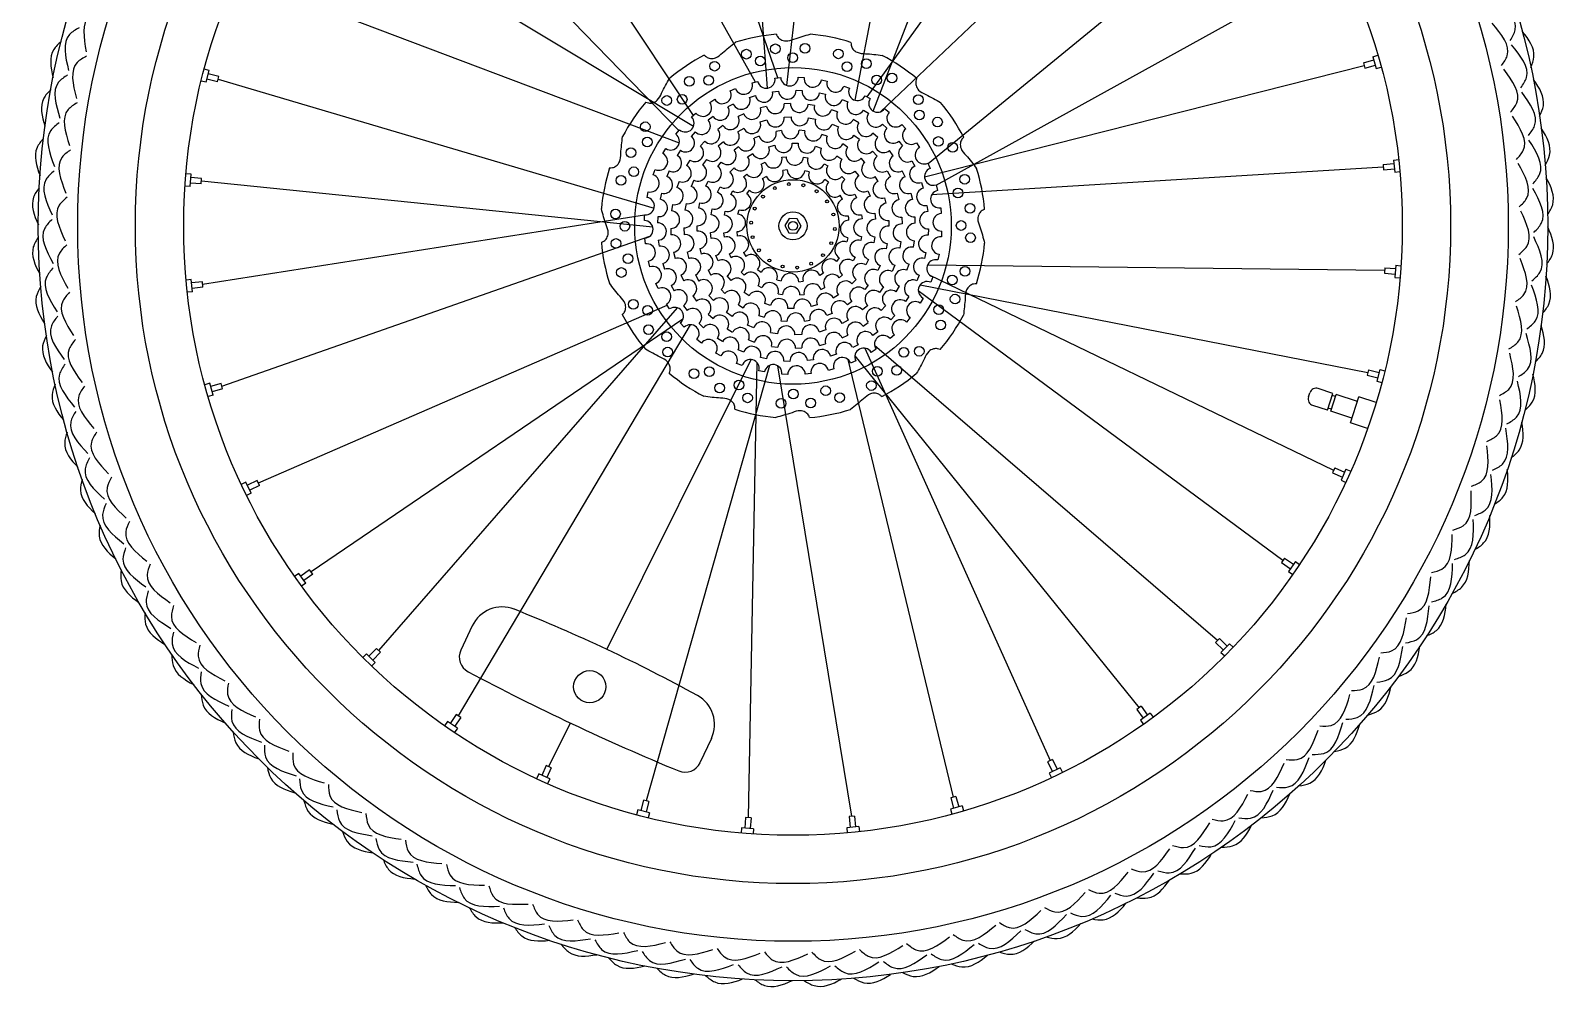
# Model space of a CAD drawing. Header units: millimetres. Extents: x -1429 to 1321, y -166 to 996.
# Drawn here: x -1429 to -736, y -65 to 370 of the extents above; entities that cross this region are included whole.
import ezdxf

# ---------------------------------------------------------------- set-up
doc = ezdxf.new("R2010")
doc.units = ezdxf.units.MM
doc.layers.add('ceco.net 419 bike wheels', color=7, linetype='Continuous')

msp = doc.modelspace()

# ---------------------------------------------------------------- linework, layer by layer
at = {"layer": 'ceco.net 419 bike wheels'}
for p, q in [((-1062.16, 550.18), (-1085.4, 345.39)), ((-1089.34, 348.79), (-1155.23, 540.93)), ((-1015.83, 542.58), (-1054.31, 338.67)), ((-1046.02, 333.71), (-971.53, 527.05)), ((-1199.15, 524.35), (-1099.55, 346.94)), ((-1239.53, 500.39), (-1127.76, 331.68)), ((-1048.81, 340.17), (-930.59, 504.06)), ((-1094.02, 344.1), (-1104.76, 490.45)), ((-894.27, 474.32), (-1042.56, 333.47)), ((-1134.26, 324.92), (-1275.13, 469.79)), ((-863.67, 438.71), (-1021.08, 309.82)), ((-1127.63, 326.67), (-1304.88, 433.47)), ((-1017.48, 300.09), (-839.72, 398.34)), ((-1327.87, 392.54), (-1134.06, 319.35)), ((-1022.71, 303.93), (-823.14, 354.42)), ((-823.47, 355.61), (-818.73, 356.94)), ((-823.47, 355.61), (-822.8, 353.22)), ((-822.8, 353.22), (-818.06, 354.56)), ((-819.13, 358.4), (-816.88, 359.03)), ((-819.13, 358.4), (-817.65, 353.1)), ((-817.65, 353.1), (-815.39, 353.73)), ((-1348.85, 346.79), (-1351.13, 347.37)), ((-1347.49, 352.12), (-1349.77, 352.7)), ((-1348.85, 346.79), (-1347.49, 352.12)), ((-1343.7, 347.03), (-1348.48, 348.25)), ((-1343.09, 349.43), (-1347.87, 350.65)), ((-1343.7, 347.03), (-1343.09, 349.43)), ((-1343.4, 348.23), (-1145.48, 289.7)), ((-1101.01, 346.55), (-1098.48, 347.22)), ((-1090.63, 348.66), (-1088.02, 348.93)), ((-1080.04, 349.12), (-1077.42, 348.97)), ((-1069.51, 347.91), (-1066.95, 347.36)), ((-1110.94, 342.85), (-1108.55, 343.91)), ((-1102.14, 339.92), (-1099.52, 340.74)), ((-1091.72, 342.46), (-1089, 342.81)), ((-1081.02, 343.14), (-1078.27, 343.02)), ((-1070.36, 341.96), (-1067.67, 341.36)), ((-1059.3, 345.07), (-1056.86, 344.13)), ((-1049.66, 340.67), (-1047.4, 339.36)), ((-1128.47, 331.04), (-1126.52, 332.79)), ((-1120.17, 337.64), (-1117.97, 339.06)), ((-1109.53, 336.88), (-1111.97, 335.61)), ((-1104.76, 332.48), (-1107.39, 331.24)), ((-1094.41, 335.85), (-1097.24, 335.15)), ((-1083.6, 337.15), (-1086.51, 337.01)), ((-1072.74, 336.31), (-1075.63, 336.74)), ((-1062.26, 333.36), (-1065, 334.35)), ((-1060.06, 338.95), (-1057.53, 337.89)), ((-1050.45, 334.19), (-1048.13, 332.71)), ((-1040.83, 334.82), (-1038.8, 333.16)), ((-1118.71, 331.33), (-1120.89, 329.66)), ((-1114.25, 327.15), (-1116.59, 325.42)), ((-1104.72, 325.86), (-1107.47, 324.37)), ((-1097.33, 328.87), (-1094.32, 329.71)), ((-1086.44, 331), (-1083.32, 331.15)), ((-1075.36, 330.65), (-1072.28, 330.11)), ((-1064.62, 327.85), (-1061.75, 326.63)), ((-1052.56, 328.43), (-1055.05, 329.94)), ((-1041.81, 327.84), (-1039.78, 325.98)), ((-1033.02, 327.65), (-1031.27, 325.7)), ((-1135.63, 323.24), (-1133.98, 325.27)), ((-1126.79, 324.28), (-1128.65, 322.26)), ((-1122.52, 320.07), (-1124.48, 317.91)), ((-1114.01, 319.8), (-1116.35, 317.73)), ((-1097.81, 322.36), (-1100.14, 321.4)), ((-1087.61, 324.85), (-1090.11, 324.48)), ((-1082.82, 319.16), (-1080.09, 319.09)), ((-1077.12, 324.83), (-1079.63, 325.07)), ((-1066.93, 322.3), (-1069.32, 323.14)), ((-1057.65, 317.41), (-1059.76, 318.79)), ((-1054.79, 322.72), (-1052.25, 320.9)), ((-1044, 321.7), (-1046.15, 323.67)), ((-1034.4, 320.08), (-1032.73, 317.89)), ((-1026.43, 319.35), (-1025.01, 317.15)), ((-1141.48, 314.4), (-1140.17, 316.67)), ((-1133.53, 315.93), (-1135.01, 313.62)), ((-1121.71, 311.81), (-1123.54, 309.28)), ((-1107.11, 317.5), (-1109.15, 316)), ((-1103.05, 312.99), (-1100.72, 314.41)), ((-1093.36, 317.49), (-1090.74, 318.23)), ((-1087.51, 312.75), (-1085.61, 313)), ((-1077.64, 312.79), (-1075.76, 312.44)), ((-1072.23, 317.74), (-1069.63, 316.91)), ((-1062.47, 313.4), (-1060.21, 311.87)), ((-1049.8, 310.44), (-1051.53, 312.28)), ((-1046.33, 315.54), (-1044.27, 313.2)), ((-1036.92, 313.43), (-1038.65, 315.78)), ((-809.8, 311.51), (-807.47, 311.74)), ((-1355.71, 305.02), (-1358.05, 305.2)), ((-1356.12, 299.53), (-1355.71, 305.02)), ((-1145.88, 304.76), (-1144.94, 307.2)), ((-1138.71, 306.54), (-1139.76, 304)), ((-1129.25, 311.51), (-1130.75, 309.01)), ((-1116.6, 308.61), (-1114.98, 310.55)), ((-1111.05, 305.92), (-1109.21, 307.93)), ((-1104.84, 303.83), (-1103.45, 305.14)), ((-1096.88, 309.66), (-1095.15, 310.48)), ((-1085.03, 307.03), (-1087.04, 306.74)), ((-1075.11, 306.09), (-1077.08, 306.59)), ((-1068.24, 309.78), (-1066.56, 308.87)), ((-1054.32, 306.49), (-1052.59, 304.38)), ((-1039.69, 306.65), (-1038.2, 303.91)), ((-1031.59, 303.94), (-1032.83, 306.58)), ((-1028.45, 311.15), (-1027.19, 308.71)), ((-1021.21, 310.13), (-1020.16, 307.73)), ((-814.44, 308.28), (-1019.52, 295.65)), ((-814.56, 309.51), (-809.65, 310)), ((-814.56, 309.51), (-814.31, 307.05)), ((-814.31, 307.05), (-809.41, 307.54)), ((-809.8, 311.51), (-809.26, 306.03)), ((-809.26, 306.03), (-806.92, 306.26)), ((-1356.12, 299.53), (-1358.46, 299.71)), ((-1351.09, 300.67), (-1356.01, 301.04)), ((-1350.91, 303.14), (-1355.82, 303.51)), ((-1351.09, 300.67), (-1350.91, 303.14)), ((-1146.1, 281.08), (-1351, 301.91)), ((-1134.18, 301.8), (-1135.17, 299.06)), ((-1127.45, 302.32), (-1128.66, 299.44)), ((-1122.07, 299.65), (-1120.95, 301.92)), ((-1116.74, 296.87), (-1115.54, 299.32)), ((-1103.45, 296.13), (-1102.23, 297.75)), ((-1096.3, 303.07), (-1094.55, 304.1)), ((-1066.31, 301.42), (-1067.93, 302.64)), ((-1060.24, 304.02), (-1058.92, 302.63)), ((-1043.85, 301.79), (-1045.09, 303.99)), ((-1024.14, 301.33), (-1023.32, 298.71)), ((-1017.51, 300.2), (-1016.84, 297.67)), ((-1148.72, 294.55), (-1148.17, 297.11)), ((-1142.18, 296.39), (-1142.78, 293.71)), ((-1137.12, 291.32), (-1137.56, 288.44)), ((-1130.92, 291.78), (-1131.47, 288.71)), ((-1125.23, 289.65), (-1124.69, 292.12)), ((-1110.6, 295.82), (-1109.69, 297.5)), ((-1059.96, 293.74), (-1060.99, 295.49)), ((-1054.4, 296.06), (-1053.58, 294.34)), ((-1048.45, 297.56), (-1047.39, 295.05)), ((-1040.15, 291.97), (-1040.82, 294.41)), ((-1035.19, 296.51), (-1034.35, 293.51)), ((-1028.91, 296.42), (-1028.21, 293.59)), ((-1021.61, 290.91), (-1021.25, 288.18)), ((-1149.79, 286.48), (-1350.44, 254.96)), ((-1149.93, 284.02), (-1149.79, 286.64)), ((-1143.83, 285.79), (-1143.96, 283.05)), ((-1119.64, 286.59), (-1119.19, 289.28)), ((-1113.61, 286.42), (-1113.26, 288.3)), ((-1107.41, 286.98), (-1106.9, 288.95)), ((-1051.31, 286.69), (-1051.06, 284.8)), ((-1045.34, 287.34), (-1045.02, 284.63)), ((-1038.97, 284.08), (-1038.9, 281.55)), ((-1033.07, 285.63), (-1032.91, 282.51)), ((-1026.92, 282.78), (-1027.05, 285.69)), ((-1015.4, 289.81), (-1015.14, 287.21)), ((-1137.96, 280.47), (-1137.83, 277.56)), ((-1131.97, 280.74), (-1131.81, 277.62)), ((-1125.91, 279.17), (-1125.97, 281.7)), ((-1119.54, 275.91), (-1119.85, 278.62)), ((-1113.56, 276.55), (-1113.81, 278.45)), ((-1107.56, 277.02), (-1107.84, 279.03)), ((-1020.92, 280.2), (-1021.05, 277.46)), ((-1014.95, 279.22), (-1015.09, 276.61)), ((-1341.74, 208.83), (-1147.45, 276.92)), ((-1149.47, 273.44), (-1149.74, 276.04)), ((-1143.63, 275.07), (-1143.27, 272.34)), ((-1124.73, 271.28), (-1124.06, 268.84)), ((-1057.47, 276.26), (-1057.98, 274.3)), ((-1051.27, 276.83), (-1051.62, 274.95)), ((-1045.23, 276.66), (-1045.69, 273.97)), ((-1039.65, 273.6), (-1040.19, 271.13)), ((-1033.41, 274.54), (-1033.96, 271.47)), ((-1027.76, 271.93), (-1027.32, 274.81)), ((-1147.37, 263.05), (-1148.04, 265.58)), ((-1141.56, 264.54), (-1140.74, 261.92)), ((-1136.67, 269.66), (-1135.97, 266.83)), ((-1130.53, 269.74), (-1129.68, 266.73)), ((-1116.42, 265.69), (-1117.49, 268.2)), ((-1110.48, 267.18), (-1111.3, 268.91)), ((-1104.92, 269.51), (-1103.88, 267.76)), ((-1061.42, 267.12), (-1062.64, 265.49)), ((-1054.28, 267.43), (-1055.19, 265.75)), ((-1048.14, 266.38), (-1049.34, 263.93)), ((-1042.81, 263.59), (-1043.93, 261.32)), ((-1036.22, 263.81), (-1037.43, 260.93)), ((-1030.7, 261.45), (-1029.71, 264.19)), ((-1022.1, 269.54), (-1022.7, 266.86)), ((-813.88, 261.34), (-1021.42, 263.83)), ((-1016.15, 268.7), (-1016.7, 266.14)), ((-808.75, 263.71), (-809.17, 258.22)), ((-808.75, 263.71), (-806.42, 263.54)), ((-1355.62, 257.21), (-1357.95, 256.98)), ((-1355.08, 251.74), (-1355.62, 257.21)), ((-1350.56, 256.19), (-1355.47, 255.71)), ((-1350.32, 253.73), (-1350.56, 256.19)), ((-1133.29, 259.31), (-1132.05, 256.67)), ((-1126.68, 259.34), (-1125.19, 256.59)), ((-1121.02, 261.46), (-1119.79, 259.25)), ((-1110.56, 256.76), (-1112.29, 258.87)), ((-1104.64, 259.23), (-1105.96, 260.61)), ((-1098.57, 261.83), (-1096.95, 260.61)), ((-1089.77, 257.16), (-1087.8, 256.66)), ((-1079.85, 256.22), (-1077.84, 256.51)), ((-1068.58, 260.18), (-1070.32, 259.15)), ((-1060.04, 259.42), (-1061.43, 258.1)), ((-1053.82, 257.33), (-1055.66, 255.32)), ((-1025.12, 259.25), (-1026.17, 256.71)), ((-1020.56, 259.45), (-837.01, 170.71)), ((-1018.99, 258.49), (-1019.94, 256.04)), ((-813.78, 262.57), (-813.97, 260.11)), ((-813.97, 260.11), (-809.06, 259.73)), ((-813.78, 262.57), (-808.87, 262.2)), ((-809.17, 258.22), (-806.83, 258.05)), ((-1355.08, 251.74), (-1357.41, 251.5)), ((-1350.32, 253.73), (-1355.23, 253.24)), ((-1143.66, 253.12), (-1144.72, 255.52)), ((-1137.69, 254.54), (-1136.43, 252.1)), ((-1127.96, 249.81), (-1126.23, 247.47)), ((-1118.54, 247.71), (-1120.61, 250.05)), ((-1115.08, 252.81), (-1113.35, 250.97)), ((-1102.41, 249.84), (-1104.67, 251.38)), ((-1096.63, 253.46), (-1098.31, 254.37)), ((-1089.12, 250.8), (-1087.24, 250.45)), ((-1079.27, 250.25), (-1077.37, 250.5)), ((-1069.73, 252.76), (-1068, 253.59)), ((-1061.83, 250.25), (-1064.16, 248.84)), ((-1048.28, 254.64), (-1049.9, 252.7)), ((-1041.34, 253.97), (-1043.17, 251.44)), ((-1035.63, 251.74), (-1034.13, 254.24)), ((-1029.87, 249.63), (-1031.36, 247.32)), ((-860, 129.78), (-1025.55, 252.17)), ((-1024.75, 254.79), (-821.48, 215.01)), ((-1325.16, 164.91), (-1139.61, 245.68)), ((-1135.03, 244.49), (-1270.6, 88.93)), ((-1138.45, 243.9), (-1139.87, 246.09)), ((-1132.15, 245.35), (-1130.48, 243.17)), ((-1110.09, 240.53), (-1112.63, 242.35)), ((-1107.23, 245.84), (-1105.11, 244.46)), ((-1092.65, 245.5), (-1095.25, 246.34)), ((-1082.06, 244.09), (-1084.79, 244.16)), ((-1071.5, 245.72), (-1074.14, 245.02)), ((-1055.73, 247.24), (-1057.77, 245.75)), ((-1048.52, 245.52), (-1050.87, 243.45)), ((-1042.36, 243.18), (-1040.4, 245.34)), ((-1023.39, 248.85), (-1024.71, 246.58)), ((-1132.38, 239.26), (-1301.21, 124.53)), ((-1234.28, 59.18), (-1128.91, 236.75)), ((-1131.86, 235.6), (-1133.61, 237.55)), ((-1123.07, 235.41), (-1125.1, 237.27)), ((-1120.88, 241.54), (-1118.73, 239.58)), ((-1100.25, 235.4), (-1103.13, 236.62)), ((-1097.95, 240.94), (-1095.56, 240.11)), ((-1085.25, 238.18), (-1087.76, 238.42)), ((-1077.27, 238.4), (-1074.77, 238.77)), ((-1064.73, 241.85), (-1067.07, 240.89)), ((-1057.41, 238.88), (-1060.15, 237.38)), ((-1050.63, 236.1), (-1048.29, 237.83)), ((-1036.23, 240.99), (-1038.09, 238.97)), ((-1029.25, 240.01), (-1030.9, 237.98)), ((-1124.05, 228.43), (-1126.08, 230.09)), ((-1114.43, 229.06), (-1116.75, 230.54)), ((-1112.32, 234.81), (-1109.83, 233.31)), ((-1102.62, 229.88), (-1099.88, 228.9)), ((-1089.52, 232.6), (-1092.6, 233.14)), ((-1078.44, 232.25), (-1081.56, 232.1)), ((-1067.55, 234.38), (-1070.49, 233.35)), ((-1060.12, 230.77), (-1057.49, 232.01)), ((-1043.99, 233.58), (-1046.17, 231.91)), ((-1036.41, 232.2), (-1038.36, 230.46)), ((-1115.22, 222.58), (-1117.48, 223.89)), ((-1104.82, 224.3), (-1107.36, 225.36)), ((-1094.52, 221.29), (-1097.21, 221.89)), ((-1092.14, 226.94), (-1089.26, 226.51)), ((-1081.28, 226.1), (-1078.37, 226.24)), ((-1070.47, 227.39), (-1067.64, 228.1)), ((-1062.74, 223.33), (-1065.36, 222.51)), ((-1052.91, 227.64), (-1055.35, 226.37)), ((-1054.34, 222.56), (-925.35, 62.86)), ((-1049.87, 226.16), (-965.72, 38.9)), ((-1044.71, 225.61), (-1046.91, 224.19)), ((-889.75, 93.46), (-1045.4, 227.29)), ((-1166.88, 89.35), (-1101.36, 220.89)), ((-1093.11, 218.31), (-1149.05, 20.66)), ((-1105.58, 218.18), (-1108.02, 219.12)), ((-1098.86, 219.64), (-1102.72, 13.06)), ((-1095.37, 215.34), (-1097.93, 215.89)), ((-1055.78, 13.62), (-1089.3, 218.08)), ((-1083.86, 220.1), (-1086.61, 220.23)), ((-1073.16, 220.79), (-1075.88, 220.44)), ((-1063.86, 216.69), (-1066.39, 216.02)), ((-1009.65, 22.32), (-1057.41, 220.9)), ((-1053.94, 220.4), (-1056.33, 219.34)), ((-821.17, 216.21), (-821.79, 213.81)), ((-821.17, 216.21), (-816.4, 214.99)), ((-816.02, 216.46), (-817.38, 211.13)), ((-816.02, 216.46), (-813.75, 215.88)), ((-1347.23, 210.15), (-1349.49, 209.51)), ((-1345.74, 204.85), (-1347.23, 210.15)), ((-1342.08, 210.02), (-1346.82, 208.69)), ((-1341.41, 207.64), (-1342.08, 210.02)), ((-1084.84, 214.13), (-1087.45, 214.28)), ((-1074.25, 214.59), (-1076.85, 214.32)), ((-837.32, 205.59), (-843.97, 207.77)), ((-821.79, 213.81), (-817.01, 212.59)), ((-817.38, 211.13), (-815.11, 210.55)), ((-1345.74, 204.85), (-1348, 204.21)), ((-1341.41, 207.64), (-1346.15, 206.31)), ((-848.37, 203.95), (-847.75, 205.85)), ((-839.8, 197.99), (-837.32, 205.59)), ((-838.29, 197.49), (-835.8, 205.09)), ((-836.11, 204.14), (-837.63, 204.64)), ((-826.2, 201.95), (-835.8, 205.09)), ((-829.39, 192.22), (-825.5, 204.08)), ((-817.68, 201.52), (-825.5, 204.08)), ((-839.8, 197.99), (-846.46, 200.16)), ((-837.98, 198.44), (-839.49, 198.94)), ((-828.69, 194.35), (-838.29, 197.49)), ((-821.56, 189.66), (-829.39, 192.22)), ((-836.5, 171.84), (-837.52, 169.58)), ((-837.52, 169.58), (-833.03, 167.55)), ((-836.5, 171.84), (-832.01, 169.81)), ((-831.39, 171.19), (-833.65, 166.17)), ((-833.65, 166.17), (-831.52, 165.21)), ((-831.39, 171.19), (-829.25, 170.22)), ((-1330.8, 165.25), (-1332.91, 164.24)), ((-1328.41, 160.29), (-1330.8, 165.25)), ((-1328.41, 160.29), (-1330.52, 159.28)), ((-1325.7, 166.02), (-1330.14, 163.89)), ((-1324.62, 163.79), (-1329.07, 161.66)), ((-1324.62, 163.79), (-1325.7, 166.02)), ((-1301.93, 125.54), (-1305.93, 122.66)), ((-1300.48, 123.53), (-1301.93, 125.54)), ((-859.3, 130.8), (-860.7, 128.75)), ((-860.7, 128.75), (-856.63, 125.97)), ((-859.3, 130.8), (-855.23, 128.02)), ((-854.38, 129.27), (-857.48, 124.72)), ((-857.48, 124.72), (-855.54, 123.4)), ((-854.38, 129.27), (-852.44, 127.95)), ((-1306.82, 123.89), (-1308.72, 122.53)), ((-1303.61, 119.42), (-1306.82, 123.89)), ((-1303.61, 119.42), (-1305.51, 118.06)), ((-1300.48, 123.53), (-1304.49, 120.65)), ((-1228.06, 100.03), (-1233.23, 89.05)), ((-888.88, 94.34), (-890.61, 92.57)), ((-890.61, 92.57), (-887.08, 89.13)), ((-888.88, 94.34), (-885.36, 90.9)), ((-884.3, 91.98), (-888.14, 88.04)), ((-884.3, 91.98), (-882.62, 90.34)), ((-1276.02, 87.33), (-1277.66, 85.65)), ((-1272.08, 83.48), (-1276.02, 87.33)), ((-1271.49, 89.8), (-1274.93, 86.27)), ((-1272.08, 83.48), (-1273.72, 81.8)), ((-1269.72, 88.07), (-1273.16, 84.54)), ((-1269.72, 88.07), (-1271.49, 89.8)), ((-888.14, 88.04), (-886.47, 86.41)), ((-924.34, 63.58), (-926.35, 62.13)), ((-924.34, 63.58), (-921.47, 59.57)), ((-1239.34, 56.66), (-1240.66, 54.73)), ((-1234.79, 53.56), (-1239.34, 56.66)), ((-1235.31, 59.88), (-1238.09, 55.81)), ((-1233.26, 58.49), (-1236.04, 54.41)), ((-1233.26, 58.49), (-1235.31, 59.88)), ((-1193.35, 36.2), (-1183.5, 55.98)), ((-926.35, 62.13), (-923.48, 58.13)), ((-920.24, 60.46), (-924.71, 57.25)), ((-924.71, 57.25), (-923.34, 55.34)), ((-920.24, 60.46), (-918.87, 58.55)), ((-1234.79, 53.56), (-1236.11, 51.62)), ((-1119.49, 48.93), (-1124.66, 37.95)), ((-1194.48, 36.71), (-1196.51, 32.21)), ((-1192.22, 35.69), (-1194.48, 36.71)), ((-1192.22, 35.69), (-1194.25, 31.19)), ((-964.61, 39.44), (-966.84, 38.36)), ((-966.84, 38.36), (-964.7, 33.92)), ((-961.11, 35.65), (-966.07, 33.27)), ((-964.61, 39.44), (-962.47, 34.99)), ((-961.11, 35.65), (-960.09, 33.54)), ((-1197.89, 32.84), (-1198.86, 30.7)), ((-1192.87, 30.57), (-1197.89, 32.84)), ((-1192.87, 30.57), (-1193.84, 28.43)), ((-966.07, 33.27), (-965.05, 31.15)), ((-1150.25, 20.97), (-1151.47, 16.19)), ((-1147.85, 20.36), (-1150.25, 20.97)), ((-1008.45, 22.66), (-1010.84, 21.99)), ((-1010.84, 21.99), (-1009.51, 17.24)), ((-1008.45, 22.66), (-1007.12, 17.91)), ((-1152.93, 16.57), (-1153.51, 14.3)), ((-1147.6, 15.21), (-1152.93, 16.57)), ((-1147.85, 20.36), (-1149.07, 15.58)), ((-1147.6, 15.21), (-1148.18, 12.94)), ((-1005.66, 18.32), (-1010.96, 16.83)), ((-1010.96, 16.83), (-1010.33, 14.57)), ((-1005.66, 18.32), (-1005.03, 16.06)), ((-1105.84, 8.35), (-1106.01, 6.02)), ((-1100.35, 7.94), (-1105.84, 8.35)), ((-1103.96, 13.15), (-1104.33, 8.24)), ((-1101.49, 12.97), (-1103.96, 13.15)), ((-1101.49, 12.97), (-1101.86, 8.05)), ((-1100.35, 7.94), (-1100.53, 5.6)), ((-1052.55, 8.99), (-1058.03, 8.44)), ((-1058.03, 8.44), (-1057.8, 6.11)), ((-1054.55, 13.74), (-1057.01, 13.5)), ((-1057.01, 13.5), (-1056.52, 8.59)), ((-1054.55, 13.74), (-1054.06, 8.84)), ((-1052.55, 8.99), (-1052.32, 6.65))]:
    msp.add_line(p, q, dxfattribs=at)
msp.add_lwpolyline([(-1078.7, 281.53), (-1080.49, 284.82), (-1084.23, 284.91), (-1086.18, 281.72), (-1084.39, 278.43), (-1080.65, 278.33)], close=True, dxfattribs=at)
for centre, radius in [((-1082.44, 281.62), 342.61), ((-1082.44, 281.62), 324.72), ((-1082.44, 281.62), 298.54), ((-1082.44, 281.62), 276.61), ((-1103.61, 359.55), 2.2), ((-1090.43, 361.98), 2.2), ((-1082.6, 357.95), 2.2), ((-1077.03, 362.2), 2.2), ((-1061.81, 359.7), 2.2), ((-1082.44, 281.62), 71.87), ((-1118.05, 354.1), 2.2), ((-1097.32, 356.49), 2.2), ((-1057.89, 353.9), 2.2), ((-1049.18, 355.21), 2.2), ((-1129.54, 347.22), 2.2), ((-1120.75, 347.64), 2.2), ((-1044.42, 347.81), 2.2), ((-1037.47, 348.7), 2.2), ((-1139.74, 338.53), 2.2), ((-1132.76, 339.02), 2.2), ((-1025.53, 338.92), 2.2), ((-1025.04, 331.94), 2.2), ((-1149.52, 326.59), 2.2), ((-1016.84, 328.72), 2.2), ((-1148.62, 319.65), 2.2), ((-1016.42, 319.93), 2.2), ((-1009.96, 317.23), 2.2), ((-1156.03, 314.88), 2.2), ((-1154.71, 306.17), 2.2), ((-1004.51, 302.79), 2.2), ((-1160.51, 302.25), 2.2), ((-1082.44, 281.62), 20.96), ((-1090.69, 298.78), 0.668), ((-1084.32, 300.57), 0.668), ((-1077.73, 300.07), 0.668), ((-1071.7, 297.35), 0.668), ((-1007.57, 296.5), 2.2), ((-1096.06, 294.92), 0.668), ((-1066.97, 292.73), 0.668), ((-1002.08, 289.62), 2.2), ((-1163.01, 287.03), 2.2), ((-1099.79, 289.46), 0.668), ((-1082.44, 281.62), 6.37), ((-1064.11, 286.77), 0.668), ((-1006.11, 281.79), 2.2), ((-1158.77, 281.46), 2.2), ((-1101.42, 283.06), 0.668), ((-1100.77, 276.48), 0.668), ((-1082.44, 281.62), 2.02), ((-1063.45, 280.19), 0.668), ((-1001.86, 276.22), 2.2), ((-1162.8, 273.63), 2.2), ((-1097.9, 270.52), 0.668), ((-1065.09, 273.78), 0.668), ((-1157.31, 266.74), 2.2), ((-1093.17, 265.9), 0.668), ((-1087.15, 263.17), 0.668), ((-1080.55, 262.68), 0.668), ((-1074.19, 264.46), 0.668), ((-1068.82, 268.32), 0.668), ((-1004.36, 260.99), 2.2), ((-1160.37, 260.45), 2.2), ((-1010.16, 257.07), 2.2), ((-1008.85, 248.37), 2.2), ((-1154.92, 246.02), 2.2), ((-1148.46, 243.31), 2.2), ((-1016.25, 243.6), 2.2), ((-1148.03, 234.52), 2.2), ((-1015.36, 236.66), 2.2), ((-1139.84, 231.3), 2.2), ((-1139.34, 224.32), 2.2), ((-1032.12, 224.22), 2.2), ((-1025.14, 224.72), 2.2), ((-1127.4, 214.55), 2.2), ((-1120.46, 215.44), 2.2), ((-1044.13, 215.6), 2.2), ((-1035.34, 216.03), 2.2), ((-1115.69, 208.03), 2.2), ((-1106.99, 209.35), 2.2), ((-1067.56, 206.76), 2.2), ((-1046.83, 209.14), 2.2), ((-1103.07, 203.55), 2.2), ((-1087.84, 201.05), 2.2), ((-1082.27, 205.29), 2.2), ((-1074.44, 201.26), 2.2), ((-1061.27, 203.69), 2.2), ((-1174.73, 72.45), 7.3)]:
    msp.add_circle(centre, radius, dxfattribs=at)
for centre, radius, start, end in [((-1082.44, 281.62), 87.33, 94.95231, 107.36933), ((-1082.44, 281.62), 87.33, 72.45231, 84.86933), ((-1082.44, 281.62), 87.33, 117.45231, 129.86933), ((-1082.44, 281.62), 87.33, 49.95231, 62.36933), ((-1104.82, 345.34), 3.99, 201.04796, 17.65843), ((-1094.58, 348.06), 3.99, 192.04796, 8.65843), ((-1084.03, 349.14), 3.99, 183.04796, 359.65843), ((-1073.45, 348.56), 3.99, 174.04796, 350.65843), ((-1063.09, 346.33), 3.99, 165.04796, 341.65843), ((-1114.51, 341.06), 3.99, 210.04796, 26.65843), ((-1105.89, 338.52), 3.99, 204.25588, 20.53588), ((-1095.65, 341.73), 3.99, 194.25588, 10.53588), ((-1085.01, 343.11), 3.99, 184.25588, 0.53588), ((-1074.3, 342.62), 3.99, 174.25588, 350.53588), ((-1063.83, 340.28), 3.99, 164.25588, 340.53588), ((-1053.21, 342.5), 3.99, 156.04796, 332.65843), ((-1044.04, 337.18), 3.99, 147.04796, 323.65843), ((-1082.44, 281.62), 87.33, 139.95231, 152.36933), ((-1123.41, 335.31), 3.99, 219.04796, 35.65843), ((-1115.41, 333.58), 3.99, 214.25588, 30.53588), ((-1101.05, 333.95), 3.99, 201.63445, 17.51239), ((-1090.48, 336.57), 3.99, 190.38445, 6.26239), ((-1079.6, 337.09), 3.99, 179.13445, 355.01239), ((-1068.84, 335.47), 3.99, 167.88445, 343.76239), ((-1058.6, 331.78), 3.99, 156.63445, 332.51239), ((-1053.93, 336.16), 3.99, 154.25588, 330.53588), ((-1044.89, 330.38), 3.99, 144.25588, 320.53588), ((-1035.83, 330.49), 3.99, 138.04796, 314.65843), ((-1082.44, 281.62), 87.33, 27.45231, 39.86933), ((-1131.31, 328.24), 3.99, 228.04796, 44.65843), ((-1123.93, 327.07), 3.99, 224.25588, 40.53588), ((-1119.65, 322.85), 3.99, 224.13445, 40.01239), ((-1110.9, 329.32), 3.99, 212.88445, 28.76239), ((-1101.09, 327.52), 3.99, 204.42585, 19.80425), ((-1090.41, 330.51), 3.99, 191.56871, 6.94711), ((-1079.33, 331.06), 3.99, 178.71156, 354.08997), ((-1068.41, 329.13), 3.99, 165.85442, 341.23282), ((-1058.19, 324.82), 3.99, 152.99728, 328.37568), ((-1049.27, 326.16), 3.99, 145.38445, 321.26239), ((-1037, 323.11), 3.99, 134.25588, 310.53588), ((-1028.75, 322.6), 3.99, 129.04796, 305.65843), ((-1138, 320.02), 3.99, 237.04796, 53.65843), ((-1131.19, 319.17), 3.99, 234.25588, 50.53588), ((-1110.83, 322.22), 3.99, 217.28299, 32.6614), ((-1103.72, 319.61), 3.99, 211.88522, 26.62627), ((-1094.01, 323.59), 3.99, 198.03907, 12.78012), ((-1086.8, 318.91), 3.99, 189.7287, 3.6284), ((-1083.63, 325.14), 3.99, 184.19291, 358.93397), ((-1076.12, 318.63), 3.99, 173.36507, 347.26476), ((-1073.18, 324.16), 3.99, 170.34676, 345.08781), ((-1063.27, 320.71), 3.99, 156.50061, 331.24166), ((-1049.18, 318.34), 3.99, 140.14014, 315.51854), ((-1041.22, 318.84), 3.99, 134.13445, 310.01239), ((-1143.32, 310.85), 3.99, 246.04796, 62.65843), ((-1136.97, 310.14), 3.99, 244.25588, 60.53588), ((-1126.98, 314.8), 3.99, 235.38445, 51.26239), ((-1119.15, 314.88), 3.99, 230.14014, 45.51854), ((-1112.19, 313.41), 3.99, 225.73138, 40.47243), ((-1106.27, 310.63), 3.99, 222.45598, 36.35567), ((-1097.13, 316.17), 3.99, 206.09234, 19.99204), ((-1091.4, 311.86), 3.99, 200.1432, 12.88084), ((-1081.62, 313.15), 3.99, 182.1432, 354.88084), ((-1071.92, 311.35), 3.99, 164.1432, 336.88084), ((-1065.96, 315.35), 3.99, 157.00143, 330.90113), ((-1057.12, 309.34), 3.99, 140.63779, 314.53749), ((-1054.47, 314.99), 3.99, 142.65445, 317.39551), ((-1041.85, 310.02), 3.99, 127.28299, 302.6614), ((-1034.75, 310.08), 3.99, 122.88445, 298.76239), ((-1030.48, 314.59), 3.99, 124.25588, 300.53588), ((-1023.01, 313.7), 3.99, 120.04796, 296.65843), ((-1082.44, 281.62), 87.33, 162.45231, 174.86933), ((-1147.14, 300.97), 3.99, 255.04796, 71.65843), ((-1132.6, 305.47), 3.99, 246.63445, 62.51239), ((-1125.63, 305.88), 3.99, 242.99728, 58.37568), ((-1118.93, 305.37), 3.99, 239.57753, 54.31858), ((-1113.47, 302.74), 3.99, 238.81961, 52.71931), ((-1100.31, 307.61), 3.99, 218.1432, 30.88084), ((-1090.9, 305.72), 3.99, 203.83913, 14.86725), ((-1081.04, 307.12), 3.99, 181.33913, 352.36725), ((-1071.39, 304.64), 3.99, 158.83913, 329.86725), ((-1063.25, 306.65), 3.99, 146.1432, 318.88084), ((-1047.3, 307.32), 3.99, 128.8083, 303.54935), ((-1025.55, 305.07), 3.99, 114.25588, 290.53588), ((-1018.72, 304), 3.99, 111.04796, 287.65843), ((-1082.44, 281.62), 87.33, 4.95231, 17.36933), ((-1141.09, 300.23), 3.99, 254.25588, 70.53588), ((-1136.28, 295.23), 3.99, 257.88445, 73.76239), ((-1129.95, 295.66), 3.99, 255.85442, 71.23282), ((-1123.55, 295.95), 3.99, 253.42368, 68.16474), ((-1107.46, 300.82), 3.99, 236.1432, 48.88084), ((-1099.48, 300.64), 3.99, 226.33913, 37.36725), ((-1063.42, 298.66), 3.99, 136.33913, 307.36725), ((-1056.45, 299.49), 3.99, 128.1432, 300.88084), ((-1050.34, 301.08), 3.99, 124.27416, 298.17385), ((-1042.17, 298.17), 3.99, 114.96214, 289.7032), ((-1036.55, 300.27), 3.99, 114.42585, 289.80425), ((-1030.11, 300.23), 3.99, 111.63445, 287.51239), ((-1022.34, 294.83), 3.99, 104.25588, 280.53588), ((-1149.37, 290.61), 3.99, 264.04796, 80.65843), ((-1143.43, 289.77), 3.99, 264.25588, 80.53588), ((-1118.16, 293.14), 3.99, 255.18325, 69.08295), ((-1112.17, 292.14), 3.99, 254.1432, 66.88084), ((-1105.46, 292.68), 3.99, 248.83913, 59.86725), ((-1058.35, 290.09), 3.99, 113.83913, 284.86725), ((-1052.2, 290.59), 3.99, 110.1432, 282.88084), ((-1046.16, 291.25), 3.99, 107.91052, 281.81022), ((-1039.38, 288.05), 3.99, 101.11599, 275.85704), ((-1033.55, 289.59), 3.99, 101.56871, 276.94711), ((-1027.49, 289.66), 3.99, 100.38445, 276.26239), ((-1016, 293.76), 3.99, 102.04796, 278.65843), ((-1149.95, 280.03), 3.99, 273.04796, 89.65843), ((-1137.9, 284.46), 3.99, 269.13445, 85.01239), ((-1131.88, 284.73), 3.99, 268.71156, 84.08997), ((-1125.78, 285.69), 3.99, 267.26984, 82.01089), ((-1119.96, 282.61), 3.99, 271.54689, 85.44658), ((-1113.96, 282.44), 3.99, 272.1432, 84.88084), ((-1107.94, 283.03), 3.99, 271.33913, 82.36725), ((-1056.94, 280.22), 3.99, 91.33913, 262.36725), ((-1082.44, 281.62), 25.54, 5.82558, 10.38132), ((-1050.91, 280.8), 3.99, 92.1432, 264.88084), ((-1044.92, 280.64), 3.99, 91.54689, 265.44658), ((-1020.96, 284.2), 3.99, 94.25588, 270.53588), ((-1014.92, 283.22), 3.99, 93.04796, 269.65843), ((-1143.92, 279.05), 3.99, 274.25588, 90.53588), ((-1137.39, 273.58), 3.99, 280.38445, 96.26239), ((-1131.33, 273.65), 3.99, 281.56871, 96.94711), ((-1125.5, 275.2), 3.99, 281.11599, 95.85704), ((-1106.53, 273.16), 3.99, 293.83913, 104.86725), ((-1039.09, 277.56), 3.99, 87.26984, 262.01089), ((-1033, 278.51), 3.99, 88.71156, 264.08997), ((-1026.98, 278.79), 3.99, 89.13445, 265.01239), ((-1021.45, 273.48), 3.99, 84.25588, 260.53588), ((-1082.44, 281.62), 87.33, 184.95231, 197.36933), ((-1148.87, 269.49), 3.99, 282.04796, 98.65843), ((-1142.54, 268.41), 3.99, 284.25588, 100.53588), ((-1118.72, 272), 3.99, 287.91052, 101.81022), ((-1112.67, 272.66), 3.99, 290.1432, 102.88084), ((-1059.42, 270.57), 3.99, 68.83913, 239.86725), ((-1052.71, 271.1), 3.99, 74.1432, 246.88084), ((-1046.71, 270.11), 3.99, 75.18325, 249.08295), ((-1041.33, 267.3), 3.99, 73.42368, 248.16474), ((-1034.93, 267.59), 3.99, 75.85442, 251.23282), ((-1028.6, 268.02), 3.99, 77.88445, 253.76239), ((-1015.51, 272.64), 3.99, 84.04796, 260.65843), ((-1082.44, 281.62), 87.33, 342.45231, 354.86933), ((-1146.16, 259.24), 3.99, 291.04796, 107.65843), ((-1134.77, 263.02), 3.99, 291.63445, 107.51239), ((-1128.33, 262.98), 3.99, 294.42585, 109.80425), ((-1122.71, 265.08), 3.99, 294.96214, 109.7032), ((-1114.54, 262.17), 3.99, 304.27416, 118.17385), ((-1108.42, 263.76), 3.99, 308.1432, 120.88084), ((-1101.46, 264.59), 3.99, 316.33913, 127.36725), ((-1065.4, 262.6), 3.99, 46.33913, 217.36725), ((-1057.42, 262.43), 3.99, 56.1432, 228.88084), ((-1051.41, 260.51), 3.99, 58.81961, 232.71931), ((-1023.79, 263.01), 3.99, 74.25588, 250.53588), ((-1017.73, 262.28), 3.99, 75.04796, 251.65843), ((-1139.33, 258.18), 3.99, 294.25588, 110.53588), ((-1130.13, 253.17), 3.99, 302.88445, 118.76239), ((-1123.03, 253.23), 3.99, 307.28299, 122.6614), ((-1117.58, 255.92), 3.99, 308.8083, 123.54935), ((-1107.76, 253.91), 3.99, 320.63779, 134.53749), ((-1101.63, 256.6), 3.99, 326.1432, 138.88084), ((-1093.49, 258.6), 3.99, 338.83913, 149.86725), ((-1083.84, 256.13), 3.99, 1.33913, 172.36725), ((-1073.98, 257.53), 3.99, 23.83913, 194.86725), ((-1064.57, 255.64), 3.99, 38.1432, 210.88084), ((-1058.61, 252.62), 3.99, 42.45598, 216.35567), ((-1045.95, 257.88), 3.99, 59.57753, 234.31858), ((-1039.25, 257.37), 3.99, 62.99728, 238.37568), ((-1032.28, 257.78), 3.99, 66.63445, 242.51239), ((-1027.91, 253.11), 3.99, 64.25588, 240.53588), ((-1021.56, 252.39), 3.99, 66.04796, 242.65843), ((-1141.87, 249.55), 3.99, 300.04796, 116.65843), ((-1134.4, 248.66), 3.99, 304.25588, 120.53588), ((-1110.41, 248.26), 3.99, 322.65445, 137.39551), ((-1098.92, 247.9), 3.99, 337.00143, 150.90113), ((-1092.96, 251.89), 3.99, 344.1432, 156.88084), ((-1083.26, 250.1), 3.99, 2.1432, 174.88084), ((-1073.48, 251.39), 3.99, 20.1432, 192.88084), ((-1067.75, 247.08), 3.99, 26.09234, 199.99204), ((-1052.69, 249.84), 3.99, 45.73138, 220.47243), ((-1045.73, 248.37), 3.99, 50.14014, 225.51854), ((-1037.9, 248.45), 3.99, 55.38445, 231.26239), ((-1136.12, 240.65), 3.99, 309.04796, 125.65843), ((-1127.88, 240.13), 3.99, 314.25588, 130.53588), ((-1123.66, 244.41), 3.99, 314.13445, 130.01239), ((-1115.69, 244.91), 3.99, 320.14014, 135.51854), ((-1106.69, 238.43), 3.99, 332.99728, 148.37568), ((-1101.61, 242.54), 3.99, 336.50061, 151.24166), ((-1091.7, 239.09), 3.99, 350.34676, 165.08781), ((-1088.75, 244.62), 3.99, 353.36507, 167.26476), ((-1078.07, 244.34), 3.99, 9.7287, 183.6284), ((-1070.87, 239.65), 3.99, 18.03907, 192.78012), ((-1061.16, 243.64), 3.99, 31.88522, 206.62627), ((-1054.05, 241.03), 3.99, 37.28299, 212.6614), ((-1045.23, 240.4), 3.99, 44.13445, 220.01239), ((-1033.69, 244.07), 3.99, 54.25588, 230.53588), ((-1026.88, 243.23), 3.99, 57.04796, 233.65843), ((-1082.44, 281.62), 87.33, 207.45231, 219.86933), ((-1129.05, 232.76), 3.99, 318.04796, 134.65843), ((-1119.99, 232.87), 3.99, 324.25588, 140.53588), ((-1115.61, 237.08), 3.99, 325.38445, 141.26239), ((-1106.28, 231.47), 3.99, 336.63445, 152.51239), ((-1096.47, 234.12), 3.99, 345.85442, 161.23282), ((-1085.55, 232.19), 3.99, 358.71156, 174.08997), ((-1081.25, 238.1), 3.99, 4.19291, 178.93397), ((-1074.47, 232.73), 3.99, 11.56871, 186.94711), ((-1063.79, 235.73), 3.99, 24.42585, 199.80425), ((-1053.98, 233.93), 3.99, 32.88445, 208.76239), ((-1040.95, 236.18), 3.99, 44.25588, 220.53588), ((-1033.57, 235.01), 3.99, 48.04796, 224.65843), ((-1082.44, 281.62), 87.33, 319.95231, 332.36933), ((-1120.83, 226.07), 3.99, 327.04796, 143.65843), ((-1110.95, 227.09), 3.99, 334.25588, 150.53588), ((-1096.04, 227.78), 3.99, 347.88445, 163.76239), ((-1085.28, 226.16), 3.99, 359.13445, 175.01239), ((-1074.4, 226.67), 3.99, 10.38445, 186.26239), ((-1063.83, 229.3), 3.99, 21.63445, 197.51239), ((-1058.99, 224.73), 3.99, 24.25588, 200.53588), ((-1049.47, 229.67), 3.99, 34.25588, 210.53588), ((-1041.46, 227.94), 3.99, 39.04796, 215.65843), ((-1111.67, 220.74), 3.99, 336.04796, 152.65843), ((-1101.05, 222.97), 3.99, 344.25588, 160.53588), ((-1090.58, 220.63), 3.99, 354.25588, 170.53588), ((-1079.87, 220.14), 3.99, 4.25588, 180.53588), ((-1069.23, 221.52), 3.99, 14.25588, 190.53588), ((-1060.06, 217.91), 3.99, 21.04796, 197.65843), ((-1050.37, 222.19), 3.99, 30.04796, 206.65843), ((-1082.44, 281.62), 87.33, 229.95231, 242.36933), ((-1101.78, 216.92), 3.99, 345.04796, 161.65843), ((-1091.42, 214.69), 3.99, 354.04796, 170.65843), ((-1080.84, 214.11), 3.99, 3.04796, 179.65843), ((-1070.3, 215.19), 3.99, 12.04796, 188.65843), ((-1082.44, 281.62), 87.33, 297.45231, 309.86933), ((-844.9, 204.92), 3, 71.87364, 161.87364), ((-845.52, 203.02), 3, 161.87364, 251.87364), ((-1082.44, 281.62), 87.33, 252.45231, 264.86933), ((-1082.44, 281.62), 87.33, 274.95231, 287.36933), ((-1214.49, 93.65), 15, 68.32104, 154.79312), ((-1484.63, -585.92), 746.29, 61.26521, 68.32104), ((-1226.44, 85.86), 7.5, 154.79312, 242.07051), ((-708.76, 1062.37), 1112.75, 242.07051, 247.51574), ((-1133.06, 55.32), 15, 334.79312, 61.26521), ((-1131.44, 41.14), 7.5, 247.51574, 334.79312)]:
    msp.add_arc(centre, radius, start, end, dxfattribs=at)
for points in [[(-756.8, 365.82), (-754.57, 370.61), (-762.37, 385)], [(-1397.39, 379.43), (-1401.8, 376.93), (-1403.31, 360.63)], [(-1406.55, 371.53), (-1410.87, 368.49), (-1411.31, 352.12)], [(-1089.98, 368.63), (-1089.42, 367.5), (-1088.01, 366.19), (-1085.7, 365.54), (-1081.99, 366.41), (-1074.63, 368.61)], [(-760.78, 354.4), (-758.21, 358.77), (-765.05, 373.64)], [(-1122.7, 359.12), (-1121.75, 358.29), (-1119.95, 357.62), (-1117.57, 357.9), (-1114.47, 360.13), (-1108.51, 364.97)], [(-1056.11, 364.89), (-1056.03, 363.63), (-1055.23, 361.88), (-1053.34, 360.4), (-1049.57, 359.78), (-1041.94, 359)], [(-751.99, 344.34), (-749.46, 348.97), (-756.3, 363.85)], [(-1403.11, 358.62), (-1407.35, 355.84), (-1407.79, 339.47)], [(-1411.74, 350.14), (-1415.85, 346.82), (-1415.22, 330.46)], [(-1149.29, 337.82), (-1148.1, 337.41), (-1146.17, 337.48), (-1144.09, 338.65), (-1142.07, 341.9), (-1138.42, 348.65)], [(-1026.25, 348.48), (-1026.65, 347.28), (-1026.58, 345.36), (-1025.41, 343.27), (-1022.16, 341.26), (-1015.41, 337.61)], [(-756.71, 333.2), (-753.86, 337.4), (-759.71, 352.69)], [(-748.59, 322.6), (-745.76, 327.05), (-751.62, 342.34)], [(-1407.46, 337.48), (-1411.51, 334.43), (-1410.88, 318.07)], [(-1415.51, 328.45), (-1419.4, 324.88), (-1417.7, 308.59)], [(-754.04, 311.79), (-750.91, 315.79), (-755.76, 331.43)], [(-1165.71, 307.95), (-1164.45, 308.04), (-1162.7, 308.84), (-1161.22, 310.72), (-1160.6, 314.49), (-1159.81, 322.13)], [(-1004.94, 321.88), (-1005.77, 320.93), (-1006.44, 319.13), (-1006.16, 316.75), (-1003.93, 313.65), (-999.09, 307.69)], [(-746.63, 300.67), (-743.51, 304.94), (-748.36, 320.58)], [(-1410.42, 316.1), (-1414.26, 312.79), (-1412.56, 296.51)], [(-1417.86, 306.57), (-1421.51, 302.75), (-1418.75, 286.61)], [(-752.77, 290.25), (-749.39, 294.03), (-753.2, 309.95)], [(-746.1, 278.67), (-742.72, 282.72), (-746.52, 298.64)], [(-1411.97, 294.58), (-1415.59, 291.02), (-1412.83, 274.89)], [(-1418.78, 284.58), (-1422.16, 280.53), (-1418.35, 264.6)], [(-1169.45, 274.08), (-1168.31, 274.64), (-1167, 276.05), (-1166.35, 278.36), (-1167.23, 282.07), (-1169.42, 289.43)], [(-995.43, 289.16), (-996.57, 288.6), (-997.87, 287.2), (-998.52, 284.89), (-997.65, 281.17), (-995.45, 273.81)], [(-752.91, 268.67), (-749.29, 272.22), (-752.05, 288.36)], [(-1412.11, 273), (-1415.49, 269.22), (-1411.68, 253.29)], [(-747.01, 256.68), (-743.37, 260.5), (-746.13, 276.64)], [(-754.46, 247.14), (-750.62, 250.45), (-752.32, 266.74)], [(-1418.25, 262.57), (-1421.36, 258.31), (-1416.52, 242.67)], [(-1410.84, 251.46), (-1413.96, 247.46), (-1409.12, 231.82)], [(-1159.94, 241.36), (-1159.1, 242.31), (-1158.43, 244.11), (-1158.72, 246.49), (-1160.95, 249.59), (-1165.79, 255.55)], [(-999.17, 255.29), (-1000.43, 255.21), (-1002.18, 254.41), (-1003.66, 252.53), (-1004.28, 248.76), (-1005.06, 241.12)], [(-749.36, 234.79), (-745.48, 238.37), (-747.18, 254.65)], [(-757.42, 225.76), (-753.37, 228.82), (-754, 245.18)], [(-1416.29, 240.65), (-1419.11, 236.19), (-1413.26, 220.9)], [(-1408.17, 230.04), (-1411.02, 225.85), (-1405.17, 210.56)], [(-753.14, 213.11), (-749.03, 216.42), (-749.66, 232.78)], [(-1138.63, 214.77), (-1138.22, 215.96), (-1138.29, 217.89), (-1139.47, 219.97), (-1142.71, 221.99), (-1149.47, 225.64)], [(-1015.58, 225.43), (-1016.78, 225.84), (-1018.7, 225.77), (-1020.79, 224.59), (-1022.8, 221.35), (-1026.45, 214.59)], [(-761.77, 204.63), (-757.53, 207.41), (-757.08, 223.78)], [(-1412.89, 218.9), (-1415.42, 214.27), (-1408.58, 199.4)], [(-1404.09, 208.85), (-1406.67, 204.48), (-1399.83, 189.6)], [(-758.32, 191.72), (-754.01, 194.75), (-753.56, 211.12)], [(-1108.77, 198.35), (-1108.85, 199.61), (-1109.65, 201.36), (-1111.53, 202.84), (-1115.3, 203.46), (-1122.94, 204.25)], [(-1042.18, 204.12), (-1043.13, 204.96), (-1044.93, 205.63), (-1047.31, 205.34), (-1050.41, 203.12), (-1056.37, 198.27)], [(-767.49, 183.82), (-763.08, 186.32), (-761.56, 202.62)], [(-1408.08, 197.43), (-1410.3, 192.64), (-1402.5, 178.24)], [(-1074.9, 194.61), (-1075.46, 195.75), (-1076.87, 197.06), (-1079.17, 197.71), (-1082.89, 196.83), (-1090.25, 194.64)], [(-1398.65, 187.97), (-1400.93, 183.44), (-1393.13, 169.04)], [(-764.9, 170.71), (-760.39, 173.46), (-758.88, 189.76)], [(-774.56, 163.43), (-769.99, 165.63), (-767.42, 181.8)], [(-1401.88, 176.31), (-1403.78, 171.38), (-1395.06, 157.53)], [(-1391.84, 167.49), (-1393.83, 162.82), (-1385.1, 148.96)], [(-772.83, 150.18), (-768.16, 152.63), (-765.58, 168.8)], [(-782.95, 143.55), (-778.25, 145.45), (-774.62, 161.41)], [(-1394.31, 155.64), (-1395.88, 150.6), (-1386.27, 137.35)], [(-1383.72, 147.5), (-1385.39, 142.71), (-1375.78, 129.45)], [(-782.09, 130.21), (-777.27, 132.35), (-773.64, 148.32)], [(-792.62, 124.25), (-787.81, 125.84), (-783.14, 141.54)], [(-1385.4, 135.51), (-1386.64, 130.38), (-1376.18, 117.79)], [(-1374.3, 128.08), (-1375.65, 123.19), (-1365.2, 110.59)], [(-792.64, 110.9), (-787.68, 112.71), (-783.02, 128.41)], [(-803.54, 105.64), (-798.62, 106.91), (-792.94, 122.26)], [(-1375.19, 116.01), (-1376.1, 110.81), (-1364.84, 98.93)], [(-1363.63, 109.32), (-1364.66, 104.35), (-1353.4, 92.47)], [(-804.42, 92.31), (-799.36, 93.79), (-793.68, 109.15)], [(-1363.74, 97.22), (-1364.3, 91.97), (-1352.29, 80.85)], [(-815.64, 87.77), (-810.66, 88.72), (-803.99, 103.67)], [(-1351.76, 91.3), (-1352.47, 86.27), (-1340.45, 75.15)], [(-817.4, 74.53), (-812.25, 75.68), (-805.58, 90.63)], [(-828.89, 70.74), (-823.86, 71.36), (-816.22, 85.84)], [(-1351.07, 79.22), (-1351.29, 73.94), (-1338.58, 63.63)], [(-1338.74, 74.09), (-1339.11, 69.03), (-1326.4, 58.72)], [(-831.51, 57.64), (-826.3, 58.45), (-818.66, 72.94)], [(-843.23, 54.61), (-838.16, 54.89), (-829.6, 68.85)], [(-1337.26, 62.08), (-1337.13, 56.8), (-1323.77, 47.34)], [(-1324.61, 57.77), (-1324.66, 52.7), (-1311.3, 43.24)], [(-846.7, 41.71), (-841.44, 42.18), (-832.88, 56.13)], [(-858.59, 39.45), (-853.52, 39.4), (-844.05, 52.77)], [(-1322.36, 45.88), (-1321.88, 40.63), (-1307.93, 32.06)], [(-1309.46, 42.41), (-1309.17, 37.35), (-1295.21, 28.78)], [(-874.91, 25.33), (-869.85, 24.95), (-859.53, 37.67)], [(-862.9, 26.8), (-857.62, 26.93), (-848.16, 40.29)], [(-1306.42, 30.7), (-1305.61, 25.48), (-1291.13, 17.85)], [(-1293.32, 28.08), (-1292.71, 23.04), (-1278.22, 15.41)], [(-892.11, 12.3), (-887.09, 11.6), (-875.97, 23.61)], [(-880.03, 12.99), (-874.76, 12.77), (-864.44, 25.48)], [(-1289.53, 16.59), (-1288.38, 11.43), (-1273.43, 4.76)], [(-1276.29, 14.83), (-1275.34, 9.84), (-1260.39, 3.17)], [(-910.13, 0.43), (-905.17, -0.6), (-893.28, 10.66)], [(-898.03, 0.33), (-892.79, -0.24), (-881.66, 11.78)], [(-1271.75, 3.61), (-1270.27, -1.46), (-1254.91, -7.14)], [(-1258.43, 2.72), (-1257.15, -2.19), (-1241.8, -7.87)], [(-928.89, -10.24), (-924.01, -11.59), (-911.41, -1.13)], [(-916.83, -11.13), (-911.63, -12.04), (-899.74, -0.78)], [(-1253.17, -8.18), (-1251.35, -13.13), (-1235.66, -17.8)], [(-1239.81, -8.19), (-1238.22, -13.01), (-1222.52, -17.67)], [(-948.31, -19.65), (-943.52, -21.33), (-930.27, -11.71)], [(-936.33, -21.34), (-931.2, -22.58), (-918.6, -12.12)], [(-1233.85, -18.72), (-1231.71, -23.55), (-1215.75, -27.18)], [(-1220.52, -17.87), (-1218.61, -22.57), (-1202.65, -26.2)], [(-1200.63, -26.25), (-1198.43, -30.82), (-1182.26, -33.4)], [(-968.3, -27.78), (-963.63, -29.76), (-949.78, -21.04)], [(-956.46, -30.24), (-951.42, -31.82), (-938.16, -22.21)], [(-1213.88, -27.98), (-1211.43, -32.66), (-1195.26, -35.24)], [(-1180.24, -33.33), (-1177.75, -37.74), (-1161.44, -39.25)], [(-988.78, -34.58), (-984.25, -36.87), (-969.86, -29.07)], [(-977.12, -37.82), (-972.2, -39.72), (-958.35, -30.99)], [(-1193.35, -35.92), (-1190.6, -40.42), (-1174.3, -41.94)], [(-1159.44, -39.05), (-1156.65, -43.29), (-1140.29, -43.73)], [(-1030.86, -44.1), (-1026.67, -46.96), (-1011.37, -41.1)], [(-1009.67, -40.03), (-1005.29, -42.61), (-990.42, -35.76)], [(-998.24, -44.02), (-993.45, -46.24), (-979.06, -38.44)], [(-1172.34, -42.49), (-1169.31, -46.81), (-1152.94, -47.25)], [(-1150.95, -47.68), (-1147.64, -51.79), (-1131.28, -51.16)], [(-1138.3, -43.4), (-1135.24, -47.45), (-1118.88, -46.82)], [(-1116.92, -46.35), (-1113.61, -50.2), (-1097.32, -48.5)], [(-1095.4, -47.91), (-1091.84, -51.53), (-1075.7, -48.77)], [(-1073.82, -48.05), (-1070.03, -51.43), (-1054.11, -47.62)], [(-1052.27, -46.78), (-1048.28, -49.9), (-1032.63, -45.06)], [(-1019.72, -48.83), (-1015.09, -51.36), (-1000.21, -44.52)], [(-1129.27, -51.45), (-1125.69, -55.34), (-1109.41, -53.64)], [(-1107.38, -53.8), (-1103.56, -57.44), (-1087.42, -54.69)], [(-1085.39, -54.72), (-1081.34, -58.1), (-1065.42, -54.29)], [(-1063.39, -54.19), (-1059.13, -57.3), (-1043.48, -52.46)], [(-1041.47, -52.22), (-1037.01, -55.05), (-1021.72, -49.2)]]:
    msp.add_spline(points, degree=3, dxfattribs=at)
for points in [[(-747.45, 353.45), (-746.78, 355.09), (-744.71, 360.89), (-748.25, 366.14), (-751.39, 369.87)], [(-1414.65, 365.36), (-1415.98, 364.19), (-1420.4, 359.91), (-1419.54, 353.62), (-1418.37, 348.89)], [(-743.47, 331.39), (-742.69, 332.98), (-740.24, 338.63), (-743.44, 344.11), (-746.33, 348.03)], [(-1419.42, 343.46), (-1420.66, 342.2), (-1424.8, 337.64), (-1423.53, 331.42), (-1422.06, 326.78)], [(-740.94, 309.11), (-740.06, 310.65), (-737.25, 316.13), (-740.08, 321.8), (-742.71, 325.91)], [(-1422.74, 321.29), (-1423.9, 319.95), (-1427.73, 315.13), (-1426.06, 309.01), (-1424.28, 304.47)], [(-1424.61, 298.94), (-1425.68, 297.54), (-1429.18, 292.47), (-1427.11, 286.47), (-1425.04, 282.06)], [(-739.87, 286.72), (-738.89, 288.19), (-735.73, 293.48), (-738.19, 299.32), (-740.54, 303.59)], [(-740.27, 264.3), (-739.2, 265.71), (-735.7, 270.77), (-737.76, 276.77), (-739.83, 281.18)], [(-1425.01, 276.53), (-1425.98, 275.05), (-1429.15, 269.77), (-1426.69, 263.92), (-1424.34, 259.66)], [(-742.14, 241.96), (-740.98, 243.29), (-737.15, 248.12), (-738.82, 254.24), (-740.6, 258.78)], [(-1423.94, 254.13), (-1424.82, 252.6), (-1427.63, 247.12), (-1424.8, 241.44), (-1422.17, 237.34)], [(-745.46, 219.79), (-744.21, 221.04), (-740.08, 225.61), (-741.35, 231.82), (-742.82, 236.47)], [(-1421.41, 231.86), (-1422.19, 230.27), (-1424.63, 224.62), (-1421.44, 219.14), (-1418.55, 215.22)], [(-1417.43, 209.79), (-1418.1, 208.16), (-1420.17, 202.36), (-1416.62, 197.1), (-1413.48, 193.38)], [(-750.23, 197.88), (-748.9, 199.05), (-744.48, 203.34), (-745.33, 209.62), (-746.5, 214.35)], [(-1412.01, 188.04), (-1412.58, 186.36), (-1414.26, 180.44), (-1410.38, 175.43), (-1407, 171.91)], [(-756.41, 176.33), (-755.01, 177.41), (-750.32, 181.4), (-750.76, 187.73), (-751.62, 192.52)], [(-1405.19, 166.68), (-1405.64, 164.97), (-1406.94, 158.95), (-1402.73, 154.2), (-1399.13, 150.92)], [(-764, 155.24), (-762.53, 156.22), (-757.59, 159.89), (-757.62, 166.24), (-758.16, 171.08)], [(-1396.98, 145.82), (-1397.32, 144.09), (-1398.22, 137.99), (-1393.71, 133.53), (-1389.91, 130.49)], [(-772.95, 134.68), (-771.42, 135.57), (-766.24, 138.91), (-765.86, 145.24), (-766.08, 150.11)], [(-1387.42, 125.54), (-1387.65, 123.79), (-1388.15, 117.65), (-1383.36, 113.49), (-1379.36, 110.7)], [(-783.22, 114.75), (-781.64, 115.54), (-776.26, 118.53), (-775.46, 124.83), (-775.36, 129.7)], [(-1376.56, 105.93), (-1376.67, 104.16), (-1376.77, 98), (-1371.72, 94.17), (-1367.55, 91.65)], [(-794.77, 95.54), (-793.14, 96.22), (-787.58, 98.86), (-786.37, 105.08), (-785.95, 109.94)], [(-807.56, 77.12), (-805.89, 77.7), (-800.16, 79.96), (-798.55, 86.1), (-797.82, 90.92)], [(-1364.44, 87.07), (-1364.44, 85.3), (-1364.13, 79.15), (-1358.84, 75.65), (-1354.51, 73.41)], [(-821.52, 59.58), (-819.82, 60.05), (-813.96, 61.93), (-811.94, 67.95), (-810.9, 72.71)], [(-1351.11, 69.04), (-1350.99, 67.27), (-1350.28, 61.16), (-1344.78, 58.01), (-1340.31, 56.06)], [(-836.6, 42.99), (-834.87, 43.35), (-828.9, 44.85), (-826.5, 50.72), (-825.15, 55.4)], [(-1336.64, 51.92), (-1336.4, 50.17), (-1335.29, 44.11), (-1329.59, 41.33), (-1325.01, 39.68)], [(-1321.07, 35.79), (-1320.72, 34.06), (-1319.22, 28.08), (-1313.35, 25.68), (-1308.67, 24.33)], [(-852.74, 27.43), (-850.99, 27.66), (-844.93, 28.77), (-842.15, 34.47), (-840.49, 39.05)], [(-869.85, 12.95), (-868.09, 13.07), (-861.97, 13.78), (-858.83, 19.28), (-856.88, 23.75)], [(-1304.48, 20.71), (-1304.01, 19), (-1302.13, 13.14), (-1296.11, 11.13), (-1291.35, 10.08)], [(-887.88, -0.38), (-886.11, -0.37), (-879.96, -0.07), (-876.46, 5.22), (-874.22, 9.55)], [(-1286.94, 6.74), (-1286.36, 5.07), (-1284.1, -0.65), (-1277.96, -2.27), (-1273.15, -3)], [(-1268.52, -6.04), (-1267.84, -7.67), (-1265.2, -13.24), (-1258.98, -14.45), (-1254.12, -14.86)], [(-906.74, -12.5), (-904.98, -12.61), (-898.82, -12.71), (-894.98, -7.66), (-892.46, -3.49)], [(-1249.31, -17.6), (-1248.52, -19.18), (-1245.53, -24.56), (-1239.24, -25.36), (-1234.36, -25.46)], [(-926.36, -23.36), (-924.6, -23.59), (-918.46, -24.09), (-914.3, -19.3), (-911.52, -15.3)], [(-946.64, -32.92), (-944.9, -33.26), (-938.81, -34.16), (-934.34, -29.65), (-931.3, -25.85)], [(-1229.38, -27.87), (-1228.49, -29.4), (-1225.15, -34.57), (-1218.82, -34.96), (-1213.96, -34.73)], [(-1208.83, -36.82), (-1207.84, -38.28), (-1204.17, -43.23), (-1197.83, -43.2), (-1192.98, -42.66)], [(-967.5, -41.13), (-965.79, -41.58), (-959.77, -42.87), (-955.02, -38.67), (-951.74, -35.07)], [(-1187.73, -44.4), (-1186.65, -45.8), (-1182.66, -50.49), (-1176.33, -50.05), (-1171.54, -49.19)], [(-988.85, -47.95), (-987.18, -48.52), (-981.26, -50.2), (-976.24, -46.32), (-972.73, -42.94)], [(-1166.18, -50.59), (-1165.01, -51.92), (-1160.72, -56.34), (-1154.44, -55.48), (-1149.71, -54.31)], [(-1144.27, -55.36), (-1143.02, -56.6), (-1138.45, -60.73), (-1132.24, -59.47), (-1127.59, -57.99)], [(-1032.67, -57.35), (-1031.08, -58.12), (-1025.43, -60.57), (-1019.95, -57.37), (-1016.03, -54.48)], [(-1010.61, -53.37), (-1008.97, -54.04), (-1003.17, -56.11), (-997.92, -52.56), (-994.19, -49.42)], [(-1122.1, -58.68), (-1120.77, -59.84), (-1115.94, -63.67), (-1109.82, -62), (-1105.29, -60.22)], [(-1099.76, -60.54), (-1098.35, -61.62), (-1093.29, -65.12), (-1087.29, -63.05), (-1082.88, -60.98)], [(-1077.34, -60.94), (-1075.87, -61.92), (-1070.59, -65.08), (-1064.74, -62.63), (-1060.47, -60.28)], [(-1054.95, -59.88), (-1053.42, -60.76), (-1047.94, -63.57), (-1042.26, -60.74), (-1038.16, -58.11)]]:
    msp.add_open_spline(points, degree=3, knots=[1.290026, 1.290026, 1.290026, 1.290026, 6.384144, 19.446481, 19.446481, 19.446481, 19.446481], dxfattribs=at)

doc.saveas('drawing.dxf')
